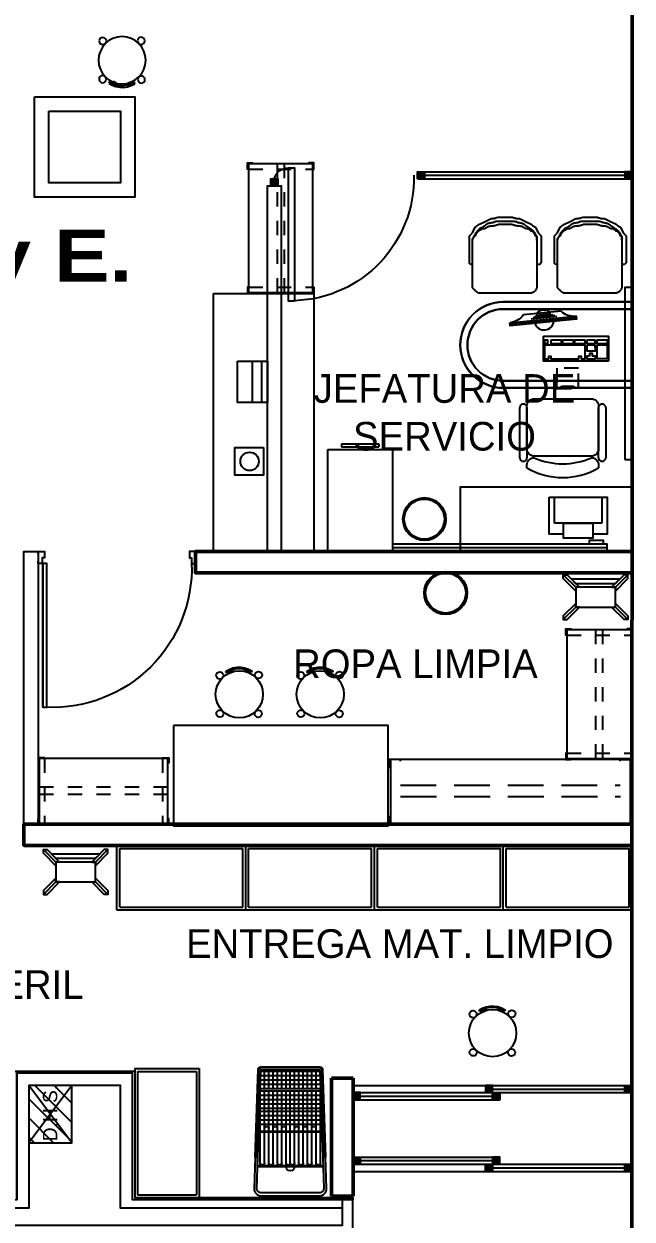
# Model space of a CAD drawing. Header units: millimetres. Extents: x 2523 to 2756, y 378 to 482.
# Drawn here: x 2569.28 to 2573.53, y 451.42 to 459.76 of the extents above; entities that cross this region are included whole.
import ezdxf

# ---------------------------------------------------------------- set-up
doc = ezdxf.new("R2010")
doc.units = ezdxf.units.MM
for name, pattern in [('CIRUGIA opc7$0$DASHED2', [0.375, 0.25, -0.125]), ('H25', [0.06, 0.0375, -0.0225]), ('HIDDE50', [0.08, 0.05, -0.03]), ('HIDDEN5', [0.07, 0.04, -0.03])]:
    doc.linetypes.add(name, pattern=pattern)
for name, color, linetype in [('AUX', 8, 'Continuous'), ('aux-ductos', 7, 'Continuous'), ('CANCEL', 6, 'Continuous'), ('DUROCK', 101, 'Continuous'), ('MOBILIARIO', 161, 'Continuous'), ('MUROS TABLAROCA', 3, 'Continuous'), ('PRECOLADO', 150, 'Continuous'), ('PUERTAS', 2, 'Continuous'), ('TEXTOS', 3, 'Continuous')]:
    doc.layers.add(name, color=color, linetype=linetype)
doc.layers.add('MUROS', color=7, linetype='Continuous', lineweight=50)
doc.styles.add('STYLE1', font='GOTHIC.TTF')
doc.styles.add('TEXTOS', font='')
doc.styles.get('TEXTOS').set_extended_font_data('Arial Black')

# ---------------------------------------------------------------- blocks, each defined once
blk = doc.blocks.new('P110')
at = {"color": 2}
blk.add_lwpolyline([(0.0317, 1.0882), (0.0317, 0.0853), (0.0317, 1.0882), (0.0594, 1.0882), (0.0594, 0.0853), (0.0317, 0.0853)], close=True, dxfattribs=at)
for points in [[(0, 0.0161), (0, 0), (0.0432, 0), (0.0432, 0.0443), (0.0277, 0.0443), (0.0277, 0.0853), (0, 0.0853), (0, 0.0678)], [(1.1, 0.0161), (1.1, 0), (1.0568, 0), (1.0568, 0.0443), (1.0723, 0.0443), (1.0723, 0.0853), (1.1, 0.0853), (1.1, 0.0678)]]:
    blk.add_lwpolyline(points, dxfattribs=at)
at = {"color": 8}
blk.add_arc((0.0995, 0.1158), 0.9733, 358.20212, 92.36267, dxfattribs=at)
blk = doc.blocks.new('PP')
at = {"layer": 'CANCEL'}
blk.add_lwpolyline([(-0.0967, 0.0754), (-0.0967, -0.85), (-0.1444, -0.85), (-0.1444, 0.0754), (-0.0967, 0.0754), (-0.0967, -0.84)], dxfattribs=at)
for centre, radius, start, end in [((-0.1169, 0.0079), 0.8583, 178.85567, 268.16007), ((-0.0927, -0.0192), 0.0947, 11.70612, 92.37986)]:
    blk.add_arc(centre, radius, start, end, dxfattribs=at)
blk = doc.blocks.new('BANCO')
for p, q in [((0.1505, 0.0899), (0.1608, 0.0937)), ((0.1633, 0.068), (0.1505, 0.0899)), ((0.1608, 0.0937), (0.1744, 0.0699)), ((0.1495, 0.0624), (0.1633, 0.068)), ((0.157, 0.0438), (0.1495, 0.0624)), ((0.1505, 0.0632), (0.1574, 0.0445)), ((0.1708, 0.0494), (0.157, 0.0438)), ((0.1731, 0.042), (0.1633, 0.068)), ((0.1633, 0.068), (0.1708, 0.0494)), ((0.178, 0.0158), (0.1731, 0.042)), ((0.1744, 0.0699), (0.1838, 0.0441)), ((0.1783, -0.0108), (0.178, 0.0158)), ((0.1838, 0.0441), (0.1888, 0.0171)), ((0.1888, 0.0171), (0.1893, -0.0103)), ((0.1528, -0.0857), (0.1654, -0.0627)), ((0.1536, -0.0603), (0.1598, -0.0412)), ((0.1654, -0.0627), (0.1536, -0.0603)), ((0.1598, -0.0412), (0.1723, -0.0437)), ((0.1764, -0.0635), (0.1635, -0.0878)), ((0.1654, -0.0627), (0.1741, -0.0371)), ((0.1723, -0.0437), (0.1654, -0.0627)), ((0.1741, -0.0371), (0.1783, -0.0108)), ((0.1851, -0.0375), (0.1764, -0.0635)), ((0.1893, -0.0103), (0.1851, -0.0375)), ((0.1635, -0.0878), (0.1528, -0.0857))]:
    blk.add_line(p, q)
for centre, radius in [((0, 0), 0.165), ((-0.1345, 0.1351), 0.025), ((0.1318, 0.1363), 0.025), ((-0.1357, -0.1328), 0.025), ((0.1351, -0.1345), 0.025), ((0.1351, -0.1345), 0.025), ((0.1351, -0.1345), 0.025)]:
    blk.add_circle(centre, radius)
blk = doc.blocks.new('31910456')
at = {"color": 8, "linetype": 'H25'}
for p, q in [((35.567, 5.3042), (35.567, 5.057)), ((35.592, 5.057), (35.592, 5.3042)), ((35.567, 5.057), (35.3198, 5.057)), ((35.3198, 5.032), (35.567, 5.032)), ((35.567, 5.032), (35.567, 4.7848)), ((35.8392, 5.057), (35.592, 5.057)), ((35.592, 5.032), (35.8392, 5.032)), ((35.592, 4.7848), (35.592, 5.032))]:
    blk.add_line(p, q, dxfattribs=at)
at = {"color": 8}
for points in [[(35.592, 5.3042), (35.592, 5.387, 1), (35.567, 5.387), (35.567, 5.3042)], [(35.3198, 5.057), (35.237, 5.057, 1), (35.237, 5.032), (35.3198, 5.032)], [(35.8392, 5.032), (35.922, 5.032, 1), (35.922, 5.057), (35.8392, 5.057)], [(35.567, 4.7848), (35.567, 4.702, 1), (35.592, 4.702), (35.592, 4.7848)]]:
    blk.add_lwpolyline(points, format="xyb", dxfattribs=at)
at = {"color": 8, "linetype": 'H25'}
blk.add_circle((35.5795, 5.0445), 0.3125, dxfattribs=at)
for radius in [0.26, 0.235]:
    blk.add_circle((35.5795, 5.0445), radius)
for centre, start, end in [((35.5795, 5.352), 105.32201, 252.7553), ((35.5795, 5.352), 287.2447, 74.67799), ((35.3218, 5.0445), 88.52921, 162.7553), ((35.3218, 5.0445), 197.2447, 271.47079), ((35.887, 5.0445), 15.32201, 162.7553), ((35.887, 5.0445), 197.2447, 344.67799), ((35.5795, 4.737), 107.2447, 254.67799), ((35.5795, 4.737), 285.32201, 72.7553)]:
    blk.add_arc(centre, 0.0422, start, end)
at = {"color": 8}
for centre, start, end in [((35.5683, 5.2809), 91.54464, 115.98566), ((35.5906, 5.2809), 64.01434, 88.45536), ((35.2507, 5.0556), 1.54464, 25.98566), ((35.2507, 5.0333), 334.01434, 358.45536), ((35.8158, 5.0556), 1.54464, 25.98566), ((35.8158, 5.0333), 334.01434, 358.45536), ((35.5683, 4.8081), 244.01434, 268.45536), ((35.5906, 4.8081), 271.54464, 295.98566)]:
    blk.add_arc(centre, 0.05, start, end, dxfattribs=at)
blk = doc.blocks.new('10260204')
at = {"color": 8, "linetype": 'HIDDEN5'}
for p, q in [((0.0499, -0.0113), (0.0499, -0.4612)), ((0.8726, -0.0113), (0.8726, -0.4612)), ((0.0113, -0.2112), (0.9113, -0.2112)), ((0.0113, -0.2613), (0.9113, -0.2613))]:
    blk.add_line(p, q, dxfattribs=at)
for points in [[(0.0499, -0.0113), (0.0499, -0.0049), (0.0049, -0.0049), (0.0049, -0.0399), (0.0113, -0.0399)], [(0.8726, -0.0113), (0.8726, -0.0049), (0.9176, -0.0049), (0.9176, -0.0399), (0.9113, -0.0399)], [(0.0499, -0.4612), (0.0499, -0.4676), (0.0049, -0.4676), (0.0049, -0.4326), (0.0113, -0.4326)], [(0.8726, -0.4612), (0.8726, -0.4676), (0.9176, -0.4676), (0.9176, -0.4326), (0.9113, -0.4326)]]:
    blk.add_lwpolyline(points)
blk.add_lwpolyline([(0.0113, -0.4612), (0.0113, -0.0113), (0.9113, -0.0113), (0.9113, -0.4612)], close=True)
blk = doc.blocks.new('56190778')
blk.add_lwpolyline([(0, -0.7), (0, 0), (1.8, 0), (1.8, -0.7)], close=True)
blk = doc.blocks.new('91600138')
for p, q in [((0.0261, -0.1843), (0.4825, -0.1843)), ((0.4823, -0.1893), (0.0263, -0.1893)), ((0.0144, -0.4318), (0.4942, -0.4318)), ((0.0192, -0.4268), (0.4894, -0.4268))]:
    blk.add_line(p, q)
at = {"color": 8}
for p, q in [((0.0443, -0.1893), (0.0443, -0.7293)), ((0.0743, -0.1893), (0.0743, -0.7093)), ((0.1043, -0.1893), (0.1043, -0.7093)), ((0.1343, -0.1893), (0.1343, -0.7093)), ((0.1643, -0.1893), (0.1643, -0.7093)), ((0.1943, -0.1893), (0.1943, -0.7093)), ((0.2243, -0.1893), (0.2243, -0.7093)), ((0.2543, -0.1893), (0.2543, -0.7093)), ((0.2843, -0.1893), (0.2843, -0.7093)), ((0.3143, -0.1893), (0.3143, -0.7093)), ((0.3443, -0.1893), (0.3443, -0.7093)), ((0.3743, -0.1893), (0.3743, -0.7093)), ((0.4043, -0.1893), (0.4043, -0.7093)), ((0.4343, -0.1893), (0.4343, -0.7093)), ((0.4643, -0.1893), (0.4643, -0.7293)), ((0.0369, -0.4794), (0.4718, -0.4794)), ((0.0378, -0.5094), (0.4718, -0.5094)), ((0.0388, -0.5394), (0.4698, -0.5394)), ((0.0398, -0.5694), (0.4688, -0.5694)), ((0.4682, -0.5893), (0.0405, -0.5893)), ((0.4672, -0.6193), (0.0414, -0.6193)), ((0.4662, -0.6493), (0.0424, -0.6493)), ((0.4652, -0.6793), (0.0434, -0.6793)), ((0.4643, -0.7093), (0.0443, -0.7093)), ((0.0443, -0.7293), (0.4643, -0.7293)), ((0.0743, -0.7293), (0.0743, -0.8593)), ((0.1043, -0.7293), (0.1043, -0.8593)), ((0.1343, -0.7293), (0.1343, -0.8593)), ((0.1643, -0.7293), (0.1643, -0.8593)), ((0.1943, -0.7293), (0.1943, -0.8593)), ((0.2243, -0.7293), (0.2243, -0.8593)), ((0.2543, -0.7293), (0.2543, -0.8593)), ((0.2843, -0.7293), (0.2843, -0.8593)), ((0.3143, -0.7293), (0.3143, -0.8593)), ((0.3443, -0.7293), (0.3443, -0.8593)), ((0.3743, -0.7293), (0.3743, -0.8593)), ((0.4043, -0.7293), (0.4043, -0.8593)), ((0.4343, -0.7293), (0.4343, -0.8593)), ((0.046, -0.7593), (0.4626, -0.7593)), ((0.047, -0.7893), (0.4616, -0.7893)), ((0.048, -0.8193), (0.4606, -0.8193)), ((0.049, -0.8493), (0.4596, -0.8493))]:
    blk.add_line(p, q, dxfattribs=at)
blk.add_lwpolyline([(0.0083, -0.2493), (0.001, -0.031, -0.424007), (0.051, 0.0207), (0.4576, 0.0207, -0.424007), (0.5076, -0.031), (0.5003, -0.2493), (0.4803, -0.2493), (0.4876, -0.0303, 0.424007), (0.4576, 0.0007), (0.051, 0.0007, 0.424007), (0.021, -0.0303), (0.0283, -0.2493)], format="xyb", close=True)
for points in [[(0.0083, -0.2493), (0.0287, -0.86, 0.404487), (0.0487, -0.8793), (0.46, -0.8793, 0.404487), (0.48, -0.86), (0.5003, -0.2493)], [(0.0194, -0.4318), (0.0337, -0.8598, 0.404487), (0.0487, -0.8743), (0.46, -0.8743, 0.404487), (0.475, -0.8598), (0.4892, -0.4318)]]:
    blk.add_lwpolyline(points, format="xyb")
for points in [[(0.0133, -0.2493), (0.0192, -0.4268)], [(0.4894, -0.4268), (0.4953, -0.2493)]]:
    blk.add_lwpolyline(points)
blk.add_lwpolyline([(0.0283, -0.2487), (0.0487, -0.8593), (0.46, -0.8593), (0.4803, -0.2487)], dxfattribs=at)
for centre, radius, start, end in [((0.2543, -0.1843), 0.0301, 0, 180), ((0.0593, -0.2093), 0.015, 0, 180), ((0.1193, -0.2093), 0.015, 0, 180), ((0.1793, -0.2093), 0.015, 0, 180), ((0.2393, -0.2093), 0.015, 0, 180), ((0.2693, -0.2093), 0.015, 0, 180), ((0.3293, -0.2093), 0.015, 0, 180), ((0.3893, -0.2093), 0.015, 0, 180), ((0.4493, -0.2093), 0.015, 0, 180), ((0.0893, -0.4493), 0.015, 180, 0), ((0.1493, -0.4493), 0.015, 180, 0), ((0.2093, -0.4493), 0.015, 180, 0), ((0.2993, -0.4493), 0.015, 180, 0), ((0.3593, -0.4493), 0.015, 180, 0), ((0.4193, -0.4493), 0.015, 180, 0)]:
    blk.add_arc(centre, radius, start, end, dxfattribs=at)
blk = doc.blocks.new('96950108')
blk.add_line((0, -0.025), (1.5, -0.025))
blk.add_lwpolyline([(0, 0), (0, -0.05), (1.5, -0.05), (1.5, 0)], close=True)
blk.add_lwpolyline([(0.025, -0.05), (0.025, -0.075), (0.125, -0.075), (0.125, -0.05)])
blk = doc.blocks.new('98650094')
blk.add_lwpolyline([(0, 0), (0, -0.05), (1.2, -0.05), (1.2, 0)], close=True)
blk = doc.blocks.new('IL')
for p, q in [((0.1647, 0.2851), (-0.1647, 0.2851)), ((-0.1647, 0.2851), (-0.1647, 0.1041)), ((0.1647, 0.1041), (0.1647, 0.2851)), ((0.1647, 0.1328), (0.1647, 0.2563)), ((-0.1647, 0.1041), (0.1647, 0.1041))]:
    blk.add_line(p, q)
for points in [[(0.2031, 0.2851), (-0.2031, 0.2851), (-0.2031, 0.0271), (-0.1017, 0.0271)], [(0.1017, 0.0271), (0.2031, 0.0271), (0.2031, 0.2851)]]:
    blk.add_lwpolyline(points)
blk.add_lwpolyline([(0.1017, 0.1041), (-0.1017, 0.1041), (-0.1017, 0), (0.1017, 0)], close=True)
blk = doc.blocks.new('*U314')
at = {"linetype": 'Continuous'}
for p, q in [((-0.175, 0), (-0.17946, -0.00031)), ((0.175, 0), (-0.175, 0)), ((0.18264, 0), (0.175, 0)), ((0.18762, -0.00034), (0.18264, 0)), ((-0.22469, -0.04554), (-0.225, -0.05)), ((-0.225, -0.05), (-0.225, -0.37)), ((-0.22377, -0.04116), (-0.22469, -0.04554)), ((-0.22225, -0.03695), (-0.22377, -0.04116)), ((-0.22017, -0.03298), (-0.22225, -0.03695)), ((-0.21755, -0.02935), (-0.22017, -0.03298)), ((-0.21447, -0.02611), (-0.21755, -0.02935)), ((-0.21096, -0.02333), (-0.21447, -0.02611)), ((-0.20711, -0.02106), (-0.21096, -0.02333)), ((-0.205, -0.02), (-0.20711, -0.02106)), ((-0.20394, -0.01789), (-0.205, -0.02)), ((-0.20167, -0.01403), (-0.20394, -0.01789)), ((-0.19888, -0.01053), (-0.20167, -0.01403)), ((-0.19564, -0.00744), (-0.19888, -0.01053)), ((-0.19201, -0.00483), (-0.19564, -0.00744)), ((-0.18805, -0.00275), (-0.19201, -0.00483)), ((-0.18384, -0.00123), (-0.18805, -0.00275)), ((-0.17946, -0.00031), (-0.18384, -0.00123)), ((0.19252, -0.00138), (0.18762, -0.00034)), ((0.19723, -0.00307), (0.19252, -0.00138)), ((0.20166, -0.0054), (0.19723, -0.00307)), ((0.20572, -0.00832), (0.20166, -0.0054)), ((0.20934, -0.01177), (0.20572, -0.00832)), ((0.21246, -0.01569), (0.20934, -0.01177)), ((0.215, -0.02), (0.21246, -0.01569)), ((0.21725, -0.02248), (0.215, -0.02)), ((0.21924, -0.02517), (0.21725, -0.02248)), ((0.22097, -0.02804), (0.21924, -0.02517)), ((0.2224, -0.03107), (0.22097, -0.02804)), ((0.22353, -0.03423), (0.2224, -0.03107)), ((0.22434, -0.03748), (0.22353, -0.03423)), ((0.22484, -0.04079), (0.22434, -0.03748)), ((0.225, -0.04414), (0.22484, -0.04079)), ((0.225, -0.05), (0.225, -0.04414)), ((0.225, -0.37), (0.225, -0.05)), ((-0.24481, -0.20805), (-0.245, -0.21)), ((-0.245, -0.21), (-0.245, -0.37)), ((-0.24424, -0.20617), (-0.24481, -0.20805)), ((-0.24331, -0.20444), (-0.24424, -0.20617)), ((-0.24207, -0.20293), (-0.24331, -0.20444)), ((-0.24055, -0.20168), (-0.24207, -0.20293)), ((-0.23883, -0.20076), (-0.24055, -0.20168)), ((-0.23695, -0.20019), (-0.23883, -0.20076)), ((-0.235, -0.2), (-0.23695, -0.20019)), ((-0.225, -0.2), (-0.235, -0.2)), ((0.245, -0.2), (0.225, -0.2)), ((0.255, -0.21), (0.245, -0.2)), ((0.255, -0.37), (0.255, -0.21)), ((-0.245, -0.37), (-0.245, -0.4)), ((-0.245, -0.4), (-0.225, -0.42)), ((-0.225, -0.37), (-0.22488, -0.37237)), ((-0.22488, -0.37237), (-0.225, -0.37)), ((-0.22488, -0.37237), (-0.22454, -0.37471)), ((-0.22454, -0.37471), (-0.22488, -0.37237)), ((-0.22454, -0.37471), (-0.22396, -0.37701)), ((-0.22396, -0.37701), (-0.22454, -0.37471)), ((-0.22396, -0.37701), (-0.22316, -0.37924)), ((-0.22316, -0.37924), (-0.22396, -0.37701)), ((-0.22316, -0.37924), (-0.22215, -0.38138)), ((-0.22215, -0.38138), (-0.22316, -0.37924)), ((-0.22215, -0.38138), (-0.22093, -0.38341)), ((-0.22093, -0.38341), (-0.22215, -0.38138)), ((-0.22093, -0.38341), (-0.21952, -0.38532)), ((-0.21952, -0.38532), (-0.22093, -0.38341)), ((-0.21952, -0.38532), (-0.21793, -0.38707)), ((-0.21793, -0.38707), (-0.21952, -0.38532)), ((-0.21793, -0.38707), (-0.215, -0.39)), ((-0.215, -0.39), (-0.21793, -0.38707)), ((-0.215, -0.39), (-0.21481, -0.39195)), ((-0.21488, -0.39237), (-0.215, -0.39)), ((-0.21454, -0.39471), (-0.21488, -0.39237)), ((-0.21481, -0.39195), (-0.21424, -0.39383)), ((-0.21396, -0.39701), (-0.21454, -0.39471)), ((-0.21424, -0.39383), (-0.21331, -0.39556)), ((-0.21316, -0.39924), (-0.21396, -0.39701)), ((-0.21331, -0.39556), (-0.21207, -0.39707)), ((-0.21215, -0.40138), (-0.21316, -0.39924)), ((-0.21093, -0.40341), (-0.21215, -0.40138)), ((-0.21207, -0.39707), (-0.21055, -0.39832)), ((-0.20952, -0.40532), (-0.21093, -0.40341)), ((-0.21055, -0.39832), (-0.20883, -0.39924)), ((-0.20793, -0.40707), (-0.20952, -0.40532)), ((-0.20883, -0.39924), (-0.20695, -0.39981)), ((-0.205, -0.41), (-0.20793, -0.40707)), ((-0.20695, -0.39981), (-0.205, -0.4)), ((-0.205, -0.4), (-0.20132, -0.40735)), ((-0.20132, -0.41735), (-0.205, -0.41)), ((-0.20132, -0.40735), (-0.19969, -0.41046)), ((-0.19969, -0.41046), (-0.19793, -0.41349)), ((-0.19793, -0.41349), (-0.19606, -0.41646)), ((-0.19606, -0.41646), (-0.19407, -0.41934)), ((0.20407, -0.41934), (0.20606, -0.41646)), ((0.20606, -0.41646), (0.20793, -0.41349)), ((0.20793, -0.41349), (0.20969, -0.41046)), ((0.20969, -0.41046), (0.21132, -0.40735)), ((0.21132, -0.40735), (0.215, -0.4)), ((0.215, -0.41), (0.21132, -0.41735)), ((0.215, -0.4), (0.21695, -0.39981)), ((0.21793, -0.40707), (0.215, -0.41)), ((0.21695, -0.39981), (0.21883, -0.39924)), ((0.21952, -0.40532), (0.21793, -0.40707)), ((0.21883, -0.39924), (0.22055, -0.39832)), ((0.22093, -0.40341), (0.21952, -0.40532)), ((0.22055, -0.39832), (0.22207, -0.39707)), ((0.22215, -0.40138), (0.22093, -0.40341)), ((0.22207, -0.39707), (0.22331, -0.39556)), ((0.22316, -0.39924), (0.22215, -0.40138)), ((0.22396, -0.39701), (0.22316, -0.39924)), ((0.22331, -0.39556), (0.22424, -0.39383)), ((0.22454, -0.39471), (0.22396, -0.39701)), ((0.22424, -0.39383), (0.22481, -0.39195)), ((0.22488, -0.39237), (0.22454, -0.39471)), ((0.22481, -0.39195), (0.225, -0.39)), ((0.225, -0.39), (0.22488, -0.39237)), ((0.225, -0.39), (0.225, -0.37)), ((0.225, -0.37), (0.225, -0.39)), ((0.235, -0.42), (0.255, -0.4)), ((0.255, -0.4), (0.255, -0.37)), ((-0.225, -0.42), (-0.205, -0.46)), ((-0.205, -0.46), (-0.20246, -0.46243)), ((-0.20246, -0.46243), (-0.19984, -0.46476)), ((-0.19969, -0.42046), (-0.20132, -0.41735)), ((-0.19984, -0.46476), (-0.19712, -0.46697)), ((-0.19793, -0.42349), (-0.19969, -0.42046)), ((-0.19606, -0.42646), (-0.19793, -0.42349)), ((-0.19712, -0.46697), (-0.19432, -0.46908)), ((-0.19407, -0.42934), (-0.19606, -0.42646)), ((-0.19432, -0.46908), (-0.19144, -0.47107)), ((-0.19407, -0.41934), (-0.19196, -0.42214)), ((-0.19196, -0.43214), (-0.19407, -0.42934)), ((-0.19196, -0.42214), (-0.18974, -0.42485)), ((-0.18974, -0.43485), (-0.19196, -0.43214)), ((-0.19144, -0.47107), (-0.18848, -0.47294)), ((-0.18974, -0.42485), (-0.18742, -0.42748)), ((-0.18742, -0.43748), (-0.18974, -0.43485)), ((-0.18848, -0.47294), (-0.18544, -0.4747)), ((-0.18742, -0.42748), (-0.185, -0.43)), ((-0.185, -0.44), (-0.18742, -0.43748)), ((-0.18544, -0.4747), (-0.18235, -0.47632)), ((-0.185, -0.43), (-0.18246, -0.43243)), ((-0.18246, -0.44243), (-0.185, -0.44)), ((-0.18246, -0.43243), (-0.17984, -0.43476)), ((-0.17984, -0.44476), (-0.18246, -0.44243)), ((-0.18235, -0.47632), (-0.175, -0.48)), ((-0.17984, -0.43476), (-0.17712, -0.43697)), ((-0.17712, -0.44697), (-0.17984, -0.44476)), ((-0.17712, -0.43697), (-0.17432, -0.43908)), ((-0.17432, -0.44908), (-0.17712, -0.44697)), ((-0.175, -0.48), (-0.135, -0.5)), ((-0.17432, -0.43908), (-0.17144, -0.44107)), ((-0.17144, -0.45107), (-0.17432, -0.44908)), ((-0.17144, -0.44107), (-0.16848, -0.44294)), ((-0.16848, -0.45294), (-0.17144, -0.45107)), ((-0.16848, -0.44294), (-0.16544, -0.4447)), ((-0.16544, -0.4547), (-0.16848, -0.45294)), ((-0.16544, -0.4447), (-0.16235, -0.44632)), ((-0.16235, -0.45632), (-0.16544, -0.4547)), ((-0.16235, -0.44632), (-0.155, -0.45)), ((-0.155, -0.46), (-0.16235, -0.45632)), ((-0.155, -0.45), (-0.14914, -0.45)), ((-0.14765, -0.46368), (-0.155, -0.46)), ((-0.14914, -0.45), (-0.1458, -0.45016)), ((-0.14456, -0.4653), (-0.14765, -0.46368)), ((-0.1458, -0.45016), (-0.14249, -0.45065)), ((-0.14152, -0.46706), (-0.14456, -0.4653)), ((-0.14249, -0.45065), (-0.13924, -0.45147)), ((-0.13856, -0.46893), (-0.14152, -0.46706)), ((-0.13924, -0.45147), (-0.13608, -0.4526)), ((-0.13568, -0.47092), (-0.13856, -0.46893)), ((-0.13608, -0.4526), (-0.13305, -0.45403)), ((-0.13288, -0.47303), (-0.13568, -0.47092)), ((-0.135, -0.5), (-0.095, -0.52)), ((-0.13305, -0.45403), (-0.13018, -0.45575)), ((-0.13016, -0.47524), (-0.13288, -0.47303)), ((-0.13018, -0.45575), (-0.12749, -0.45775)), ((-0.12754, -0.47757), (-0.13016, -0.47524)), ((-0.125, -0.48), (-0.12754, -0.47757)), ((-0.12749, -0.45775), (-0.125, -0.46)), ((-0.125, -0.46), (-0.12289, -0.46106)), ((-0.12289, -0.48106), (-0.125, -0.48)), ((-0.12289, -0.46106), (-0.11842, -0.46313)), ((-0.11842, -0.48313), (-0.12289, -0.48106)), ((-0.11842, -0.46313), (-0.11386, -0.46493)), ((-0.11386, -0.48493), (-0.11842, -0.48313)), ((-0.11386, -0.46493), (-0.10919, -0.46647)), ((-0.10919, -0.48647), (-0.11386, -0.48493)), ((-0.10919, -0.46647), (-0.10445, -0.46774)), ((-0.10445, -0.48774), (-0.10919, -0.48647)), ((-0.10445, -0.46774), (-0.09964, -0.46873)), ((-0.09964, -0.48873), (-0.10445, -0.48774)), ((-0.09964, -0.46873), (-0.09478, -0.46943)), ((-0.09478, -0.48943), (-0.09964, -0.48873)), ((-0.09478, -0.46943), (-0.08989, -0.46986)), ((-0.08989, -0.48986), (-0.09478, -0.48943)), ((-0.08989, -0.46986), (-0.085, -0.47)), ((-0.085, -0.49), (-0.08989, -0.48986)), ((-0.085, -0.47), (-0.08011, -0.47014)), ((-0.08289, -0.49106), (-0.085, -0.49)), ((-0.07842, -0.49313), (-0.08289, -0.49106)), ((-0.08011, -0.47014), (-0.07522, -0.47057)), ((-0.07386, -0.49493), (-0.07842, -0.49313)), ((-0.07522, -0.47057), (-0.07036, -0.47127)), ((-0.06919, -0.49647), (-0.07386, -0.49493)), ((-0.07036, -0.47127), (-0.06555, -0.47226)), ((-0.06445, -0.49774), (-0.06919, -0.49647)), ((-0.06555, -0.47226), (-0.06081, -0.47353)), ((-0.05964, -0.49873), (-0.06445, -0.49774)), ((-0.06081, -0.47353), (-0.05614, -0.47507)), ((-0.05478, -0.49943), (-0.05964, -0.49873)), ((-0.05614, -0.47507), (-0.05158, -0.47687)), ((-0.04989, -0.49986), (-0.05478, -0.49943)), ((-0.05158, -0.47687), (-0.04711, -0.47894)), ((-0.045, -0.5), (-0.04989, -0.49986)), ((-0.04711, -0.47894), (-0.045, -0.48)), ((-0.045, -0.48), (0.005, -0.48)), ((0.005, -0.5), (-0.045, -0.5)), ((0.005, -0.48), (0.055, -0.48)), ((0.045, -0.5), (0.005, -0.5)), ((0.05264, -0.5), (0.045, -0.5)), ((0.0581, -0.49984), (0.05264, -0.5)), ((0.055, -0.48), (0.05711, -0.47894)), ((0.05711, -0.47894), (0.06158, -0.47687)), ((0.06357, -0.49937), (0.0581, -0.49984)), ((0.06158, -0.47687), (0.06614, -0.47507)), ((0.06901, -0.49858), (0.06357, -0.49937)), ((0.06614, -0.47507), (0.07081, -0.47353)), ((0.07438, -0.49747), (0.06901, -0.49858)), ((0.07081, -0.47353), (0.07555, -0.47226)), ((0.07969, -0.49606), (0.07438, -0.49747)), ((0.07555, -0.47226), (0.08036, -0.47127)), ((0.0849, -0.49434), (0.07969, -0.49606)), ((0.08036, -0.47127), (0.08522, -0.47057)), ((0.09001, -0.49232), (0.0849, -0.49434)), ((0.08522, -0.47057), (0.09011, -0.47014)), ((0.095, -0.49), (0.09001, -0.49232)), ((0.09011, -0.47014), (0.095, -0.47)), ((0.095, -0.47), (0.09989, -0.46986)), ((0.09989, -0.48986), (0.095, -0.49)), ((0.09989, -0.46986), (0.10478, -0.46943)), ((0.10478, -0.48943), (0.09989, -0.48986)), ((0.10478, -0.46943), (0.10964, -0.46873)), ((0.10964, -0.48873), (0.10478, -0.48943)), ((0.105, -0.52), (0.145, -0.5)), ((0.10964, -0.46873), (0.11445, -0.46774)), ((0.11445, -0.48774), (0.10964, -0.48873)), ((0.11445, -0.46774), (0.11919, -0.46647)), ((0.11919, -0.48647), (0.11445, -0.48774)), ((0.11919, -0.46647), (0.12386, -0.46493)), ((0.12386, -0.48493), (0.11919, -0.48647)), ((0.12386, -0.46493), (0.12842, -0.46313)), ((0.12842, -0.48313), (0.12386, -0.48493)), ((0.12842, -0.46313), (0.13289, -0.46106)), ((0.13289, -0.48106), (0.12842, -0.48313)), ((0.13289, -0.46106), (0.135, -0.46)), ((0.135, -0.48), (0.13289, -0.48106)), ((0.135, -0.46), (0.13749, -0.45775)), ((0.13754, -0.47757), (0.135, -0.48)), ((0.13749, -0.45775), (0.14018, -0.45575)), ((0.14016, -0.47524), (0.13754, -0.47757)), ((0.14288, -0.47303), (0.14016, -0.47524)), ((0.14018, -0.45575), (0.14305, -0.45403)), ((0.14568, -0.47092), (0.14288, -0.47303)), ((0.14305, -0.45403), (0.14608, -0.4526)), ((0.145, -0.5), (0.185, -0.48)), ((0.14856, -0.46893), (0.14568, -0.47092)), ((0.14608, -0.4526), (0.14924, -0.45147)), ((0.15152, -0.46706), (0.14856, -0.46893)), ((0.14924, -0.45147), (0.15249, -0.45065)), ((0.15456, -0.4653), (0.15152, -0.46706)), ((0.15249, -0.45065), (0.1558, -0.45016)), ((0.15765, -0.46368), (0.15456, -0.4653)), ((0.1558, -0.45016), (0.15914, -0.45)), ((0.165, -0.46), (0.15765, -0.46368)), ((0.15914, -0.45), (0.165, -0.45)), ((0.165, -0.45), (0.16754, -0.44757)), ((0.16754, -0.45757), (0.165, -0.46)), ((0.16754, -0.44757), (0.17016, -0.44524)), ((0.17016, -0.45524), (0.16754, -0.45757)), ((0.17016, -0.44524), (0.17288, -0.44303)), ((0.17288, -0.45303), (0.17016, -0.45524)), ((0.17288, -0.44303), (0.17568, -0.44092)), ((0.17568, -0.45092), (0.17288, -0.45303)), ((0.17568, -0.44092), (0.17856, -0.43893)), ((0.17856, -0.44893), (0.17568, -0.45092)), ((0.17856, -0.43893), (0.18152, -0.43706)), ((0.18152, -0.44706), (0.17856, -0.44893)), ((0.18152, -0.43706), (0.18456, -0.4353)), ((0.18456, -0.4453), (0.18152, -0.44706)), ((0.18456, -0.4353), (0.18765, -0.43368)), ((0.18765, -0.44368), (0.18456, -0.4453)), ((0.185, -0.48), (0.18754, -0.47757)), ((0.18754, -0.47757), (0.19016, -0.47524)), ((0.18765, -0.43368), (0.195, -0.43)), ((0.195, -0.44), (0.18765, -0.44368)), ((0.19016, -0.47524), (0.19288, -0.47303)), ((0.19288, -0.47303), (0.19568, -0.47092)), ((0.195, -0.43), (0.19742, -0.42748)), ((0.19742, -0.43748), (0.195, -0.44)), ((0.19568, -0.47092), (0.19856, -0.46893)), ((0.19742, -0.42748), (0.19974, -0.42485)), ((0.19974, -0.43485), (0.19742, -0.43748)), ((0.19856, -0.46893), (0.20152, -0.46706)), ((0.19974, -0.42485), (0.20196, -0.42214)), ((0.20196, -0.43214), (0.19974, -0.43485)), ((0.20152, -0.46706), (0.20456, -0.4653)), ((0.20196, -0.42214), (0.20407, -0.41934)), ((0.20407, -0.42934), (0.20196, -0.43214)), ((0.20606, -0.42646), (0.20407, -0.42934)), ((0.20456, -0.4653), (0.20765, -0.46368)), ((0.20793, -0.42349), (0.20606, -0.42646)), ((0.20765, -0.46368), (0.215, -0.46)), ((0.20969, -0.42046), (0.20793, -0.42349)), ((0.21132, -0.41735), (0.20969, -0.42046)), ((0.215, -0.46), (0.235, -0.42)), ((-0.095, -0.52), (-0.09007, -0.5201)), ((-0.09007, -0.5201), (-0.08513, -0.5204)), ((-0.08513, -0.5204), (-0.0802, -0.52089)), ((-0.0802, -0.52089), (-0.07529, -0.52159)), ((-0.07529, -0.52159), (-0.07041, -0.52248)), ((-0.07041, -0.52248), (-0.06558, -0.52356)), ((-0.06558, -0.52356), (-0.06079, -0.52484)), ((-0.06079, -0.52484), (-0.05603, -0.52632)), ((-0.05603, -0.52632), (-0.045, -0.53)), ((-0.045, -0.53), (0.005, -0.53)), ((0.005, -0.53), (0.055, -0.53)), ((0.055, -0.53), (0.05999, -0.52768)), ((0.05999, -0.52768), (0.0651, -0.52566)), ((0.0651, -0.52566), (0.07031, -0.52394)), ((0.07031, -0.52394), (0.07562, -0.52253)), ((0.07562, -0.52253), (0.08099, -0.52142)), ((0.08099, -0.52142), (0.08643, -0.52063)), ((0.08643, -0.52063), (0.0919, -0.52016)), ((0.0919, -0.52016), (0.09736, -0.52)), ((0.09736, -0.52), (0.105, -0.52))]:
    blk.add_line(p, q, dxfattribs=at)
blk = doc.blocks.new('COMP PLANA')
for p, q in [((0.3955, -0.3214), (0.8603, -0.2806)), ((0.5308, -0.332), (0.7103, -0.3152)), ((0.5466, -0.3384), (0.6983, -0.3241)), ((0.5591, -0.3434), (0.6887, -0.3312)), ((0.574, -0.3494), (0.6773, -0.3397))]:
    blk.add_line(p, q)
blk.add_lwpolyline([(0.6306, -0.0275, 0.414214), (0.6257, -0.0224), (0.1757, -0.0186, 0.414214), (0.1707, -0.0235), (0.1693, -0.1835, 0.414214), (0.1742, -0.1886), (0.6242, -0.1924, 0.414214), (0.6293, -0.1874)], format="xyb", close=True)
for points in [[(0.2548, -0.1293), (0.2556, -0.0343), (0.1806, -0.0336), (0.1798, -0.1286)], [(0.3054, -0.0522), (0.3254, -0.0524), (0.3256, -0.0349), (0.2656, -0.0343), (0.2654, -0.0518), (0.2854, -0.052), (0.2853, -0.0695), (0.3053, -0.0697)], [(0.6205, -0.0374), (0.5906, -0.0371), (0.5904, -0.0546), (0.5754, -0.0545), (0.5756, -0.037), (0.3806, -0.0353), (0.3804, -0.0528), (0.3654, -0.0527), (0.3656, -0.0352), (0.3356, -0.0349), (0.3348, -0.1299), (0.6197, -0.1324)], [(0.2545, -0.1643), (0.2547, -0.1413), (0.1797, -0.1406), (0.1795, -0.1636)], [(0.3245, -0.1648), (0.3246, -0.1419), (0.2647, -0.1413), (0.2645, -0.1643)], [(0.3248, -0.1299), (0.3251, -0.0899), (0.2651, -0.0893), (0.2648, -0.1293)], [(0.4095, -0.1656), (0.4096, -0.1426), (0.3346, -0.1419), (0.3345, -0.1649)], [(0.4929, -0.1663), (0.4931, -0.1433), (0.4181, -0.1426), (0.4179, -0.1656)], [(0.5764, -0.167), (0.5766, -0.144), (0.5016, -0.1434), (0.5014, -0.1664)], [(0.6194, -0.1674), (0.6196, -0.1444), (0.5966, -0.1442), (0.5964, -0.1672)], [(0.8612, -0.2913), (0.3965, -0.332), (0.3946, -0.3107), (0.8594, -0.27)]]:
    blk.add_lwpolyline(points, close=True)
at = {"flags": 128}
blk.add_lwpolyline([(0.3965, -0.332, -0.233068), (0.5011, -0.3672), (0.7643, -0.3441, -0.202404), (0.8612, -0.2913, 0.618031)], format="xyb", dxfattribs=at)
for start, end in [(18.9104, 171.11329), (229.354, 320.66969)]:
    blk.add_arc((0.6209, -0.3077), 0.0698, start, end)
blk = doc.blocks.new('511-6')
for p, q in [((-0.225, 0), (-0.225, -0.71)), ((0.225, 0), (-0.225, 0)), ((0.225, -0.71), (0.225, 0)), ((-0.225, -0.71), (0.225, -0.71)), ((-0.1307, -0.75), (-0.1307, -0.73)), ((-0.1307, -0.73), (0.1307, -0.73)), ((-0.1307, -0.75), (0.1307, -0.75)), ((0.1307, -0.75), (0.1307, -0.73))]:
    blk.add_line(p, q)
blk = doc.blocks.new('76091394')
blk.add_lwpolyline([(0, 0), (0, -0.7), (1.5, -0.7), (1.5, 0)], close=True)
blk = doc.blocks.new('ESCALERILLA_3_PELDA_')
for p, q in [((-0.21709, 0.31309), (-0.096, 0.192)), ((0.21709, 0.31309), (0.096, 0.192)), ((-0.21709, -0.31309), (-0.096, -0.192)), ((0.21709, -0.31309), (0.096, -0.192))]:
    blk.add_line(p, q)
for points in [[(-0.096, 0.192), (-0.05978, 0.192), (-0.18086, 0.31309), (-0.21709, 0.31309), (-0.21709, 0.27686), (-0.096, 0.15578)], [(-0.174, 0.23378), (-0.134, 0.19378), (-0.134, -0.19378), (-0.174, -0.23378)], [(0.096, 0.192), (0.05978, 0.192), (0.18086, 0.31309), (0.21709, 0.31309), (0.21709, 0.27686), (0.096, 0.15578)], [(-0.096, 0.192), (0.096, 0.192), (0.096, -0.192), (-0.096, -0.192)], [(-0.096, -0.192), (-0.05978, -0.192), (-0.18086, -0.31309), (-0.21709, -0.31309), (-0.21709, -0.27686), (-0.096, -0.15578)], [(0.096, -0.192), (0.05978, -0.192), (0.18086, -0.31309), (0.21709, -0.31309), (0.21709, -0.27686), (0.096, -0.15578)]]:
    blk.add_lwpolyline(points, close=True)
blk = doc.blocks.new('ANAQUEL FIJO 45CM.')
at = {"linetype": 'CIRUGIA opc7$0$DASHED2'}
for p, q in [((1.2953, 0.2588), (-0.2404, 0.2588)), ((1.296, 0.1788), (-0.2396, 0.1788))]:
    blk.add_line(p, q, dxfattribs=at)
for points in [[(-0.2398, 0.4388), (-0.2398, 0.45), (-0.3223, 0.45), (-0.3223, 0.3975), (-0.3111, 0.3975)], [(1.2952, 0.4388), (1.2952, 0.45), (1.3777, 0.45), (1.3777, 0.3975), (1.3664, 0.3975)], [(-0.2398, 0.0113), (-0.2398, 0), (-0.3223, 0), (-0.3223, 0.0525), (-0.3111, 0.0525)], [(1.2952, 0.0113), (1.2952, 0), (1.3777, 0), (1.3777, 0.0525), (1.3664, 0.0525)]]:
    blk.add_lwpolyline(points)
blk.add_lwpolyline([(-0.3111, 0.45), (-0.3111, 0), (1.3664, 0), (1.3664, 0.45)], close=True)
blk = doc.blocks.new('CIRUGIA opc7$0$134')
at = {"linetype": 'Continuous'}
for p, q in [((-0.45, -0.45), (-0.45, 0.45)), ((-0.45, 0.45), (0, 0.45)), ((-0.43, -0.43), (-0.43, 0.43)), ((-0.43, 0.43), (-0.02, 0.43)), ((-0.02, -0.43), (-0.02, 0.43)), ((0, -0.45), (0, 0.45)), ((-0.45, -0.45), (0, -0.45)), ((-0.43, -0.43), (-0.02, -0.43))]:
    blk.add_line(p, q, dxfattribs=at)
blk = doc.blocks.new('13391212')
for points in [[(0, 0.6), (0, 0.55), (0, 0.55), (0, 0.55), (0, 0.55), (0.9008, 0.55, -0.415836), (1.1507, 0.3007, -0.414182), (0.9007, 0.05), (0, 0.05), (0, 0), (0.9007, 0, 0.414557), (1.2007, 0.3007, 0.415602), (0.9007, 0.6), (0, 0.6), (0, 0.6), (0, 0.6), (0, 0.6)], [(0, 0), (0, 0.6), (0.9007, 0.6, -0.414351), (1.2007, 0.3007, -0.414425), (0.9007, 0), (0, 0), (0, -0.0001)], [(1.1507, 0.3007, 0.415836), (0.9008, 0.55), (0, 0.55), (0, 0.05), (0.9007, 0.05, 0.414182)], [(0.9008, 0.55, -0.415836), (1.1507, 0.3007, -0.414182), (0.9007, 0.05), (0, 0.05), (0, 0.55)]]:
    blk.add_lwpolyline(points, format="xyb", close=True)
at = {"linetype": 'HIDDE50'}
blk.add_lwpolyline([(0.5254, 0.6001), (0.5254, 0.4626), (0.5254, 0.6001), (0.5079, 0.6001), (0.4879, 0.5889), (0.4504, 0.5889), (0.4129, 0.5889), (0.3987, 0.6001), (0.3754, 0.6001), (0.3754, 0.4626), (0.5254, 0.4626), (0.5254, 0.4626)], dxfattribs=at)
blk.add_lwpolyline([(0.3988, 0.6001), (0.3987, 0.6001), (0.3754, 0.6001), (0.3754, 0.6001)], close=True)
blk = doc.blocks.new('511.836.0295')
for p, q in [((-0.05, -0.1388), (-0.05, 0.2112)), ((0, 0.2112), (0, -0.1388)), ((0.5, -0.1388), (0.5, 0.2112)), ((0.55, 0.2112), (0.55, -0.1388))]:
    blk.add_line(p, q)
for points in [[(0.05, 0.2114, -0.414214), (0, 0.2614), (0, 0.282)], [(0.5, 0.282), (0.5, 0.2614, -0.414214), (0.45, 0.2114)]]:
    blk.add_lwpolyline(points, format="xyb")
blk.add_lwpolyline([(0.45, -0.2003), (0.05, -0.2003, -0.414214), (0, -0.1503), (0, 0.1503, -0.414214), (0.05, 0.2003), (0.45, 0.2003, -0.414214), (0.5, 0.1503), (0.5, -0.1503, -0.414214)], format="xyb", close=True)
for centre, radius, start, end in [((0.25, -0.1454), 0.4951, 59.67544, 120.32456), ((0.25, -0.2416), 0.4951, 66.17665, 113.82335), ((-0.025, 0.2112), 0.025, 0, 180), ((0.525, 0.2112), 0.025, 0, 180), ((-0.025, -0.1388), 0.025, 180, 0), ((0.525, -0.1388), 0.025, 180, 0)]:
    blk.add_arc(centre, radius, start, end)
blk = doc.blocks.new('12320170')
for radius in [0.15, 0.14]:
    blk.add_circle((0, 0), radius)

msp = doc.modelspace()

# ---------------------------------------------------------------- hatches: boundary and pattern name
at = {"layer": 'aux-ductos'}
h = msp.add_hatch(dxfattribs=at)
h.set_pattern_fill('ANSI31', color=32, scale=0.03, angle=-90, style=0)
h.set_pattern_definition([(315, (1266.48718, 4226.22211), (0.067351921, 0.067351921), [])])
h.paths.add_polyline_path([(2569.6105, 452.3493), (2569.3105, 452.3493), (2569.3105, 451.9493), (2569.6105, 451.9493)])

# ---------------------------------------------------------------- linework, layer by layer
at = {"layer": 'AUX'}
for p, q in [((2569.6105, 452.3493), (2569.3105, 451.9493)), ((2569.6105, 451.9493), (2569.3105, 452.3493))]:
    msp.add_line(p, q, dxfattribs=at)
at = {"layer": 'aux-ductos', "color": 32}
msp.add_lwpolyline([(2569.6105, 452.3493), (2569.3105, 452.3493), (2569.3105, 451.9493), (2569.6105, 451.9493)], close=True, dxfattribs=at)
at = {"layer": 'CANCEL'}
for p, q in [((2572.0255, 458.7275), (2573.5255, 458.7275)), ((2572.0255, 458.7275), (2572.0255, 458.6775)), ((2572.0255, 458.7025), (2573.5255, 458.7025)), ((2572.0255, 458.6775), (2573.5255, 458.6775)), ((2571.5755, 452.2993), (2572.6005, 452.2993)), ((2572.5005, 452.3493), (2573.5255, 452.3493)), ((2572.5005, 452.3243), (2573.5255, 452.3243)), ((2572.5005, 452.2993), (2573.5255, 452.2993)), ((2571.5755, 452.2743), (2572.6005, 452.2743)), ((2571.5755, 452.2493), (2572.6005, 452.2493)), ((2571.5755, 451.8493), (2572.6005, 451.8493)), ((2571.5755, 451.8243), (2572.6005, 451.8243)), ((2571.5755, 451.7993), (2572.6005, 451.7993)), ((2572.5005, 451.7993), (2573.5255, 451.7993)), ((2572.5005, 451.7743), (2573.5255, 451.7743)), ((2572.5005, 451.7493), (2573.5255, 451.7493))]:
    msp.add_line(p, q, dxfattribs=at)
for points in [[(2572.0255, 458.6775), (2572.0255, 458.7275), (2572.0755, 458.7275), (2572.0755, 458.6775)], [(2573.5255, 458.6775), (2573.5255, 458.7275), (2573.4755, 458.7275), (2573.4755, 458.6775)], [(2571.0005, 458.6275), (2571.0005, 458.6775), (2571.0505, 458.6775), (2571.0505, 458.6275)], [(2571.5755, 452.2993), (2571.5755, 452.2493), (2571.6255, 452.2493), (2571.6255, 452.2993)], [(2572.5005, 452.3493), (2572.5005, 452.2993), (2572.5505, 452.2993), (2572.5505, 452.3493)], [(2572.6005, 452.2993), (2572.6005, 452.2493), (2572.5505, 452.2493), (2572.5505, 452.2993)], [(2573.5255, 452.3493), (2573.5255, 452.2993), (2573.4755, 452.2993), (2573.4755, 452.3493)], [(2571.5755, 451.7993), (2571.5755, 451.8493), (2571.6255, 451.8493), (2571.6255, 451.7993)], [(2572.5005, 451.7493), (2572.5005, 451.7993), (2572.5505, 451.7993), (2572.5505, 451.7493)], [(2572.6005, 451.7993), (2572.6005, 451.8493), (2572.5505, 451.8493), (2572.5505, 451.7993)], [(2573.5255, 451.7993), (2573.5255, 451.7493), (2573.4755, 451.7493), (2573.4755, 451.7993)]]:
    msp.add_lwpolyline(points, close=True, dxfattribs=at)
for points in [[(2572.0255, 458.6775), (2572.0255, 458.7275), (2572.0755, 458.6775), (2572.0755, 458.7275)], [(2573.5255, 458.6775), (2573.5255, 458.7275), (2573.4755, 458.6775), (2573.4755, 458.7275)], [(2571.0005, 458.6275), (2571.0005, 458.6775), (2571.0505, 458.6275), (2571.0505, 458.6775)], [(2571.5755, 452.2993), (2571.5755, 452.2493), (2571.6255, 452.2993), (2571.6255, 452.2493)], [(2572.5005, 452.3493), (2572.5005, 452.2993), (2572.5505, 452.3493), (2572.5505, 452.2993)], [(2572.6005, 452.2993), (2572.6005, 452.2493), (2572.5505, 452.2993), (2572.5505, 452.2493)], [(2573.5255, 452.3493), (2573.5255, 452.2993), (2573.4755, 452.3493), (2573.4755, 452.2993)], [(2571.5755, 451.7993), (2571.5755, 451.8493), (2571.6255, 451.7993), (2571.6255, 451.8493)], [(2572.5005, 451.7493), (2572.5005, 451.7993), (2572.5505, 451.7493), (2572.5505, 451.7993)], [(2572.6005, 451.7993), (2572.6005, 451.8493), (2572.5505, 451.7993), (2572.5505, 451.8493)], [(2573.5255, 451.7993), (2573.5255, 451.7493), (2573.4755, 451.7993), (2573.4755, 451.7493)]]:
    msp.add_solid(points, dxfattribs=at)
at = {"layer": 'DUROCK'}
msp.add_lwpolyline([(2569.2755, 454.1743), (2569.2755, 456.0775), (2569.3755, 456.0775), (2569.3755, 454.1743)], dxfattribs=at)
at = {"layer": 'MOBILIARIO'}
for p, q in [((2571.5755, 452.3493), (2573.5255, 452.3493)), ((2571.5755, 451.7493), (2573.5255, 451.7493)), ((2571.5755, 451.7493), (2573.5255, 451.7493)), ((2571.5755, 451.7493), (2573.5255, 451.7493)), ((2571.5755, 451.7493), (2573.5255, 451.7493))]:
    msp.add_line(p, q, dxfattribs=at)
for points in [[(2570.7682, 457.4062), (2570.9776, 457.4062), (2570.9776, 457.1173), (2570.7682, 457.1173)], [(2570.8729, 457.4062), (2570.9366, 457.4062), (2570.9366, 457.1173), (2570.8729, 457.1173)], [(2570.9509, 456.8024), (2570.9509, 456.6086), (2570.7507, 456.6086), (2570.7507, 456.8024)], [(2573.5255, 456.0775), (2572.3255, 456.0775), (2572.3255, 456.5275), (2573.5255, 456.5275)]]:
    msp.add_lwpolyline(points, close=True, dxfattribs=at)
msp.add_circle((2570.8525, 456.7055), 0.0641, dxfattribs=at)
at = {"layer": 'MUROS'}
for p, q in [((2573.5255, 459.8993), (2573.5243, 451.2968)), ((2571.4255, 452.3993), (2571.4255, 451.5763)), ((2571.5755, 452.3993), (2571.4255, 452.3993)), ((2571.5755, 451.5763), (2571.5755, 452.3993)), ((2571.4255, 451.5763), (2571.5755, 451.5763))]:
    msp.add_line(p, q, dxfattribs=at)
for points in [[(2573.5255, 456.0775), (2570.4755, 456.0775), (2570.4755, 455.9275), (2573.5255, 455.9275)], [(2573.5255, 454.1743), (2569.2755, 454.1743), (2569.2755, 454.0243), (2573.5255, 454.0243)]]:
    msp.add_lwpolyline(points, dxfattribs=at)
at = {"layer": 'MUROS TABLAROCA'}
for points in [[(2569.3505, 459.2493), (2570.0505, 459.2493), (2570.0505, 458.5493), (2569.3505, 458.5493)], [(2569.4505, 459.1493), (2569.9505, 459.1493), (2569.9505, 458.6493), (2569.4505, 458.6493)], [(2571.0755, 456.0775), (2571.0755, 458.6275), (2570.9755, 458.6275), (2570.9755, 456.0775)], [(2571.5743, 451.5518), (2571.5605, 451.5518), (2571.5605, 451.5518), (2570.0356, 451.5518), (2570.0356, 452.4343), (2569.2256, 452.4343), (2569.2256, 451.5518), (2568.5006, 451.5518), (2568.5006, 451.5668), (2568.5006, 451.5668), (2568.5006, 451.5668), (2569.2106, 451.5668), (2569.2106, 452.4493), (2570.0506, 452.4493), (2570.0506, 451.5668), (2571.5743, 451.5668), (2571.5743, 451.5518)]]:
    msp.add_lwpolyline(points, close=True, dxfattribs=at)
at = {"layer": 'MUROS TABLAROCA', "color": 8}
msp.add_lwpolyline([(2571.4993, 451.5518), (2571.4993, 451.4918), (2569.9505, 451.4918), (2569.9505, 452.3493), (2569.3106, 452.3493), (2569.3106, 451.4918), (2568.5756, 451.4918), (2568.5756, 451.5518)], dxfattribs=at)
at = {"layer": 'PRECOLADO'}
msp.add_lwpolyline([(2568.5756, 451.3718), (2568.5756, 451.5518), (2568.5006, 451.5518), (2568.5006, 451.2968), (2571.5743, 451.2968), (2571.5743, 451.5518), (2571.4993, 451.5518), (2571.4993, 451.3718)], close=True, dxfattribs=at)

# ---------------------------------------------------------------- block references
at = {"layer": 'CANCEL', "xscale": -1}
msp.add_blockref('PP', (2571.0255, 458.6775), dxfattribs=at)
at = {"layer": 'MOBILIARIO', "xscale": -1}
for name, p, rotation in [('BANCO', (2569.962, 459.5058), 89.99999999973949), ('31910456', (2602.742, 479.7488), 44.99999860538269), ('511-6', (2571.6255, 456.0775), 180), ('CIRUGIA opc7$0$134', (2570.3755, 454.0243), 270), ('CIRUGIA opc7$0$134', (2571.2755, 454.0243), 270), ('CIRUGIA opc7$0$134', (2572.1755, 454.0243), 270), ('CIRUGIA opc7$0$134', (2573.0755, 454.0243), 270), ('CIRUGIA opc7$0$134', (2570.5006, 452.0168), 180)]:
    msp.add_blockref(name, p, dxfattribs=dict(at, rotation=rotation))
at = {"layer": 'MOBILIARIO', "linetype": 'Continuous', "extrusion": (0, 0, -1), "zscale": -1, "rotation": 270}
for p in [(-2570.833, 458.7951), (-2573.058, 455.5419)]:
    msp.add_blockref('10260204', p, dxfattribs=at)
at = {"layer": 'MOBILIARIO', "color": 1, "xscale": -1, "rotation": 180}
for p in [(2572.6346, 457.8807), (2573.2284, 457.8807)]:
    msp.add_blockref('*U314', p, dxfattribs=at)
at = {"layer": 'MOBILIARIO'}
for name, p, rotation in [('56190778', (2571.3005, 457.8775), 270), ('13391212', (2573.5255, 457.8187), 180), ('BANCO', (2570.7806, 455.0796), 90), ('BANCO', (2571.3462, 455.0796), 90), ('ANAQUEL FIJO 45CM.', (2573.2032, 454.6243), 180), ('BANCO', (2572.5505, 452.7146), 90)]:
    msp.add_blockref(name, p, dxfattribs=dict(at, rotation=rotation))
at = {"layer": 'MOBILIARIO', "ltscale": 0.1}
for name, p, rotation in [('98650094', (2573.4755, 456.7183), 90), ('96950108', (2573.3505, 456.0775), 180)]:
    msp.add_blockref(name, p, dxfattribs=dict(at, rotation=rotation))
at = {"layer": 'MOBILIARIO', "color": 1, "rotation": 180.5591680004321}
msp.add_blockref('COMP PLANA', (2573.5345, 457.3909), dxfattribs=at)
at = {"layer": 'MOBILIARIO', "linetype": 'Continuous', "rotation": 180}
msp.add_blockref('511.836.0295', (2573.2908, 456.9423), dxfattribs=at)
at = {"layer": 'MOBILIARIO', "color": 1, "xscale": -1}
msp.add_blockref('IL', (2573.1486, 456.1704), dxfattribs=at)
at = {"layer": 'MOBILIARIO', "color": 2}
for p in [(2572.0739, 456.3025), (2572.2226, 455.7869)]:
    msp.add_blockref('12320170', p, dxfattribs=at)
at = {"layer": 'MOBILIARIO', "xscale": -0.7200000000000273, "yscale": 0.7200000000000273, "zscale": 0.7200000000000001, "rotation": 90}
for p in [(2573.2702, 455.7577), (2569.6374, 453.8394)]:
    msp.add_blockref('ESCALERILLA_3_PELDA_', p, dxfattribs=at)
at = {"layer": 'MOBILIARIO'}
msp.add_blockref('76091394', (2570.3207, 454.8616), dxfattribs=at)
at = {"layer": 'MOBILIARIO', "linetype": 'Continuous', "extrusion": (0, 0, -1), "zscale": -1}
msp.add_blockref('10260204', (-2570.2931, 454.6419), dxfattribs=at)
at = {"layer": 'MOBILIARIO', "extrusion": (0, 0, -1), "zscale": -0.9999999999999999, "rotation": 180}
msp.add_blockref('91600138', (-2570.883, 451.5995), dxfattribs=at)
at = {"layer": 'PUERTAS', "xscale": -1, "rotation": 180}
msp.add_blockref('P110', (2569.3755, 456.0775), dxfattribs=at)

# ---------------------------------------------------------------- texts
at = {"ltscale": 3, "insert": (2568.8746, 458.3239), "char_height": 0.36256, "width": 7.912549, "attachment_point": 2, "style": 'TEXTOS'}
msp.add_mtext('C.E. y E.', dxfattribs=at)
at = {"layer": 'TEXTOS', "char_height": 0.2, "attachment_point": 5, "style": 'STYLE1'}
for s, insert, width in [('JEFATURA DE SERVICIO', (2572.2145, 457.0464), 2.211433), ('ROPA LIMPIA', (2572.0112, 455.2916), 2.211433), ('ENTREGA MAT. LIMPIO', (2571.9022, 453.338), 3), ('ALMACEN DE MATERIAL ESTERIL', (2567.5226, 453.0521), 4.167093)]:
    msp.add_mtext(s, dxfattribs=dict(at, insert=insert, width=width))
at = {"layer": 'TEXTOS', "insert": (2569.4593, 452.1567), "char_height": 0.1, "width": 2.925303, "attachment_point": 5, "rotation": 90, "style": 'STYLE1'}
msp.add_mtext('D.H.S.', dxfattribs=at)

doc.saveas('drawing.dxf')
